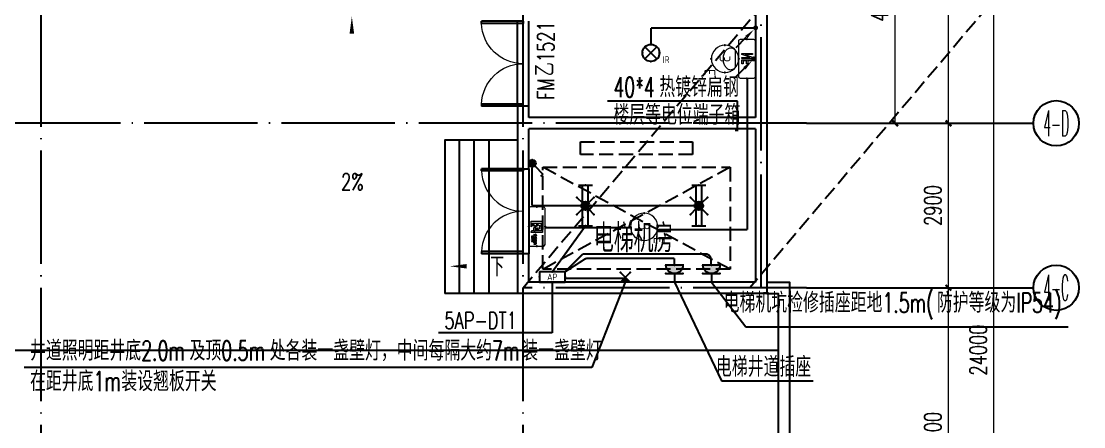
# Model space of a CAD drawing. Extents: x -124594 to 516503, y -3148 to 203159.
# Drawn here: x 391063 to 409797, y 102439 to 109591 of the extents above; entities that cross this region are included whole.
import ezdxf
from ezdxf.enums import TextEntityAlignment as Align

# ---------------------------------------------------------------- set-up
doc = ezdxf.new("R2010")
doc.units = 0
doc.header["$LTSCALE"] = 1000
doc.header["$MEASUREMENT"] = 0
for name, pattern in [('CENTER2', [1.125, 0.75, -0.125, 0.125, -0.125]), ('DASH', [0.35, 0.25, -0.1]), ('DOTE', [2.42, 2, -0.2, 0.02, -0.2])]:
    doc.linetypes.add(name, pattern=pattern)
for name, color, linetype in [('AXIS', 3, 'Continuous'), ('AXIS_TEXT', 7, 'Continuous'), ('DIM-插座', 3, 'Continuous'), ('DIM-箱柜', 3, 'Continuous'), ('DIM_SYMB', 3, 'Continuous'), ('DOOR_FIRE', 4, 'Continuous'), ('DOOR_FIRE_TEXT', 7, 'Continuous'), ('EQUIP-插座', 3, 'Continuous'), ('EQUIP-消防', 3, 'Continuous'), ('EQUIP-照明', 3, 'Continuous'), ('EQUIP-箱柜', 3, 'Continuous'), ('J-AXIS-轴线', 1, 'DOTE'), ('J-FLOR-屋顶', 140, 'Continuous'), ('J-STAIR-楼梯', 142, 'Continuous'), ('J-STAIR-电梯', 142, 'Continuous'), ('J-WALL-墙体', 2, 'Continuous'), ('LWIRE', 4, 'Continuous'), ('PUB_DIM', 3, 'Continuous'), ('PUB_TEXT', 7, 'Continuous'), ('TEL_LEAD', 3, 'Continuous'), ('TEL_TEXT', 7, 'Continuous'), ('WIRE-应急', 1, 'DASH'), ('WIRE-接地', 4, 'Continuous'), ('WIRE-插座', 5, 'Continuous'), ('WIRE-照明', 1, 'Continuous'), ('分水线', 4, 'Continuous')]:
    doc.layers.add(name, color=color, linetype=linetype)
doc.layers.add('建筑底图', color=8, linetype='Continuous', lineweight=5)
doc.styles.add('_TCH_AXIS', font='COMPLEX', dxfattribs={"bigfont": 'GBCBIG'})
doc.styles.add('_TCH_DIM', font='SIMPLEX', dxfattribs={"bigfont": 'GBCBIG'})
doc.styles.add('_TCH_DIM_T3', font='SIMPLEX', dxfattribs={"width": 0.705882, "bigfont": 'GBCBIG'})
doc.styles.add('_TCH_WINDOW', font='SIMPLEX', dxfattribs={"height": 3.5, "bigfont": 'GBCBIG'})
doc.styles.add('_TEL_ATTDEF', font='GBENOR', dxfattribs={"width": 0.8, "height": 3, "bigfont": 'GBCBIG'})
doc.styles.add('_TEL_DIM', font='SIMPLEX', dxfattribs={"width": 0.8, "height": 3.5, "bigfont": 'HZTXT'})
doc.styles.add('COMPLEX', font='COMPLEX')
doc.styles.add('HZ', font='simplex.shx', dxfattribs={"width": 0.7, "bigfont": 'hztxt.shx'})
doc.styles.get("Standard").update_dxf_attribs({"font": 'gbenor.shx', "bigfont": 'gbcbig.shx'})
doc.dimstyles.new('_TCH_ARCH&&100', dxfattribs={"dimtxt": 297.5, "dimasz": 100, "dimexe": 250, "dimexo": 300, "dimgap": 126.25, "dimtad": 1, "dimdec": 0, "dimzin": 0, "dimdsep": 46, "dimtxsty": '_TCH_DIM_T3', "dimblk": 'ARCHTICK', "dimcen": 0.09, "dimclrt": 7, "dimazin": 2, "dimtfac": 1, "dimtdec": 0, "dimtix": 1, "dimtmove": 2, "dimatfit": 3, "dimfxl": 1, "dimtolj": 1, "dimtzin": 0, "dimarcsym": 0})

# ---------------------------------------------------------------- blocks, each defined once
blk = doc.blocks.new('_ArchTick')
at = {"color": 0, "linetype": 'ByBlock', "const_width": 0.4}
blk.add_lwpolyline([(-0.5, -0.5), (0.5, 0.5)], dxfattribs=at)
blk = doc.blocks.new('*D267')
at = {"layer": 'AXIS', "color": 0, "lineweight": -2, "transparency": 16777216}
for p, q in [((405211, 115791), (408461, 115791)), ((408211, 91791), (408211, 115791)), ((405211, 91791), (408461, 91791))]:
    blk.add_line(p, q, dxfattribs=at)
at = {"layer": 'Defpoints', "color": 0, "transparency": 16777216}
for p in [(404911, 115791), (408211, 115791), (404911, 91791)]:
    blk.add_point(p, dxfattribs=at)
at = {"layer": 'AXIS', "color": 0, "lineweight": -2, "transparency": 16777216, "xscale": 100, "yscale": 100, "zscale": 100}
for p, rotation in [((408211, 115791), 90), ((408211, 91791), 270)]:
    blk.add_blockref('_ArchTick', p, dxfattribs=dict(at, rotation=rotation))
at = {"layer": 'AXIS', "color": 7, "transparency": 16777216, "insert": (407936, 103791), "char_height": 297.5, "attachment_point": 5, "rotation": 90, "style": '_TCH_DIM_T3'}
blk.add_mtext('\\A1;24000', dxfattribs=at)
blk = doc.blocks.new('*D270')
at = {"layer": 'AXIS', "color": 0, "lineweight": -2, "transparency": 16777216}
for p, q in [((405211, 104891), (407661, 104891)), ((407411, 99791), (407411, 104891)), ((405211, 99791), (407661, 99791))]:
    blk.add_line(p, q, dxfattribs=at)
at = {"layer": 'Defpoints', "color": 0, "transparency": 16777216}
for p in [(404911, 104891), (407411, 104891), (404911, 99791)]:
    blk.add_point(p, dxfattribs=at)
at = {"layer": 'AXIS', "color": 0, "lineweight": -2, "transparency": 16777216, "xscale": 100, "yscale": 100, "zscale": 100}
for p, rotation in [((407411, 104891), 90), ((407411, 99791), 270)]:
    blk.add_blockref('_ArchTick', p, dxfattribs=dict(at, rotation=rotation))
at = {"layer": 'AXIS', "color": 7, "transparency": 16777216, "insert": (407136, 102341), "char_height": 297.5, "attachment_point": 5, "rotation": 90, "style": '_TCH_DIM_T3'}
blk.add_mtext('\\A1;5100', dxfattribs=at)
blk = doc.blocks.new('*D271')
at = {"layer": 'AXIS', "color": 0, "lineweight": -2, "transparency": 16777216}
for p, q in [((405211, 107791), (407661, 107791)), ((407411, 104891), (407411, 107791)), ((405211, 104891), (407661, 104891))]:
    blk.add_line(p, q, dxfattribs=at)
at = {"layer": 'Defpoints', "color": 0, "transparency": 16777216}
for p in [(404911, 107791), (407411, 107791), (404911, 104891)]:
    blk.add_point(p, dxfattribs=at)
at = {"layer": 'AXIS', "color": 0, "lineweight": -2, "transparency": 16777216, "xscale": 100, "yscale": 100, "zscale": 100}
for p, rotation in [((407411, 107791), 90), ((407411, 104891), 270)]:
    blk.add_blockref('_ArchTick', p, dxfattribs=dict(at, rotation=rotation))
at = {"layer": 'AXIS', "color": 7, "transparency": 16777216, "insert": (407136, 106341), "char_height": 297.5, "attachment_point": 5, "rotation": 90, "style": '_TCH_DIM_T3'}
blk.add_mtext('\\A1;2900', dxfattribs=at)
blk = doc.blocks.new('*D272')
at = {"layer": 'AXIS', "color": 0, "lineweight": -2, "transparency": 16777216}
for p, q in [((405211, 115791), (407661, 115791)), ((407411, 107791), (407411, 115791)), ((405211, 107791), (407661, 107791))]:
    blk.add_line(p, q, dxfattribs=at)
at = {"layer": 'Defpoints', "color": 0, "transparency": 16777216}
for p in [(404911, 115791), (407411, 115791), (404911, 107791)]:
    blk.add_point(p, dxfattribs=at)
at = {"layer": 'AXIS', "color": 0, "lineweight": -2, "transparency": 16777216, "xscale": 100, "yscale": 100, "zscale": 100}
for p, rotation in [((407411, 115791), 90), ((407411, 107791), 270)]:
    blk.add_blockref('_ArchTick', p, dxfattribs=dict(at, rotation=rotation))
at = {"layer": 'AXIS', "color": 7, "transparency": 16777216, "insert": (407136, 111791), "char_height": 297.5, "attachment_point": 5, "rotation": 90, "style": '_TCH_DIM_T3'}
blk.add_mtext('\\A1;8000', dxfattribs=at)
blk = doc.blocks.new('*D300')
at = {"layer": 'Defpoints', "color": 0, "transparency": 16777216}
for p in [(404911, 112091), (406472, 112091), (404911, 107791)]:
    blk.add_point(p, dxfattribs=at)
at = {"layer": 'PUB_DIM', "color": 0, "lineweight": -2, "transparency": 16777216}
for p, q in [((405211, 112091), (406722, 112091)), ((406472, 107791), (406472, 112091)), ((405211, 107791), (406722, 107791))]:
    blk.add_line(p, q, dxfattribs=at)
at = {"layer": 'PUB_DIM', "color": 0, "lineweight": -2, "transparency": 16777216, "xscale": 100, "yscale": 100, "zscale": 100}
for p, rotation in [((406472, 112091), 90), ((406472, 107791), 270)]:
    blk.add_blockref('_ArchTick', p, dxfattribs=dict(at, rotation=rotation))
at = {"layer": 'PUB_DIM', "color": 7, "transparency": 16777216, "insert": (406197, 109941), "char_height": 297.5, "attachment_point": 5, "rotation": 90, "style": '_TCH_DIM_T3'}
blk.add_mtext('\\A1;4300', dxfattribs=at)
blk = doc.blocks.new('$DorLib2D$00000002')
for p, q in [((-0.5, 0), (-0.5, 0.4875)), ((-0.475, 0.4875), (-0.5, 0.4875)), ((-0.475, 0), (-0.475, 0.4875)), ((0.475, 0), (0.475, 0.4875)), ((0.475, 0.4875), (0.5, 0.4875)), ((0.5, 0), (0.5, 0.4875)), ((-0.5, 0), (-0.475, 0)), ((0.5, 0), (0.475, 0))]:
    blk.add_line(p, q)
at = {"lineweight": 13}
for centre, start, end in [((-0.4875, 0), 0, 88.53072), ((0.4875, 0), 91.46928, 180)]:
    blk.add_arc(centre, 0.4875, start, end, dxfattribs=at)
blk = doc.blocks.new('_AXISO')
blk.add_circle((0, 0), 0.5)
at = {"layer": 'AXIS_TEXT', "style": 'COMPLEX', "width": 1.041667}
blk.add_attdef('A', text='', height=0.56, dxfattribs=at).set_placement((-0.25, -0.28), (0.25, -0.28), align=Align.FIT)
blk = doc.blocks.new('$equip_U$00000091(cyquan-PC)')
at = {"lineweight": 0}
for p, q in [((0.031, 0.482), (0.031, 0.098)), ((0.183, 0.482), (0.031, 0.482)), ((0.072, 0.44), (0.183, 0.44)), ((0.072, 0.314), (0.072, 0.44)), ((0.183, 0.44), (0.183, 0.482)), ((0.031, 0.098), (0.072, 0.098)), ((0.183, 0.314), (0.072, 0.314)), ((0.072, 0.271), (0.183, 0.271)), ((0.072, 0.098), (0.072, 0.271)), ((0.183, 0.271), (0.183, 0.314))]:
    blk.add_line(p, q, dxfattribs=at)
blk.add_lwpolyline([(-0.658, 0), (0.658, 0, 0.414214), (0.72, 0.062), (0.72, 0.538, 0.414213), (0.658, 0.6), (-0.658, 0.6, 0.414214), (-0.72, 0.538, 0), (-0.72, 0.062, 0.414245), (-0.658, 0, 18481.445439)], format="xyb", dxfattribs=at)
blk.add_lwpolyline([(-0.203, 0.482), (-0.203, 0.098), (-0.162, 0.098), (-0.162, 0.377), (-0.16, 0.377), (-0.061, 0.098), (-0.016, 0.098), (-0.016, 0.482), (-0.057, 0.482), (-0.057, 0.204), (-0.059, 0.204), (-0.158, 0.482)], close=True, dxfattribs=at)
for p in [(0, 0.6), (-0.72, 0.3), (0, 0), (0.72, 0.3)]:
    blk.add_point(p)
at = {"color": 7, "style": '_TEL_DIM', "flags": 1}
for tag in ['A', 'REMARK']:
    blk.add_attdef(tag, text='', height=0.00002, dxfattribs=at).set_placement((0, 0), align=Align.MIDDLE_CENTER)
blk = doc.blocks.new('$equip_U$00000078(OW7S4Z35Z8O8O2W)')
at = {"xscale": 1.59999999999984, "yscale": 1.59999999999984, "zscale": 1.59999999999984}
blk.add_blockref('$equip_U$00000091(cyquan-PC)', (0, 0), dxfattribs=at)
at = {"color": 7, "style": '_TEL_DIM', "flags": 1}
blk.add_attdef('A', text='', height=0.0000333, dxfattribs=at).set_placement((0, 0), align=Align.MIDDLE_CENTER)
blk = doc.blocks.new('$equip_U$00000137(cyquan-PC)')
at = {"color": 253, "lineweight": 0}
for p, q in [((-0.373, 0.402), (-0.387, 0.378)), ((-0.355, 0.426), (-0.373, 0.402)), ((-0.334, 0.448), (-0.355, 0.426)), ((-0.31, 0.468), (-0.334, 0.448)), ((-0.283, 0.487), (-0.31, 0.468)), ((-0.254, 0.504), (-0.283, 0.487)), ((-0.222, 0.519), (-0.254, 0.504)), ((-0.188, 0.532), (-0.222, 0.519)), ((-0.153, 0.543), (-0.188, 0.532)), ((-0.116, 0.552), (-0.153, 0.543)), ((-0.078, 0.558), (-0.116, 0.552)), ((-0.039, 0.562), (-0.078, 0.558)), ((0, 0.563), (-0.039, 0.562)), ((0.039, 0.562), (0, 0.563)), ((0.078, 0.558), (0.039, 0.562)), ((0.116, 0.552), (0.078, 0.558)), ((0.153, 0.543), (0.116, 0.552)), ((0.188, 0.532), (0.153, 0.543)), ((0.222, 0.519), (0.188, 0.532)), ((0.254, 0.504), (0.222, 0.519)), ((0.283, 0.487), (0.254, 0.504)), ((0.31, 0.468), (0.283, 0.487)), ((0.334, 0.448), (0.31, 0.468)), ((0.355, 0.426), (0.334, 0.448)), ((0.373, 0.402), (0.355, 0.426)), ((0.387, 0.378), (0.373, 0.402)), ((-0.405, 0.328), (-0.409, 0.302)), ((-0.409, 0.302), (-0.408, 0.276)), ((-0.408, 0.276), (-0.404, 0.25)), ((-0.398, 0.353), (-0.405, 0.328)), ((-0.404, 0.25), (-0.396, 0.224)), ((-0.387, 0.378), (-0.398, 0.353)), ((-0.396, 0.224), (-0.385, 0.199)), ((-0.385, 0.199), (-0.37, 0.175)), ((-0.37, 0.175), (-0.352, 0.152)), ((-0.352, 0.152), (-0.33, 0.131)), ((-0.33, 0.131), (0.33, 0.131)), ((0.33, 0.131), (0.352, 0.152)), ((0.352, 0.152), (0.37, 0.175)), ((0.37, 0.175), (0.385, 0.199)), ((0.385, 0.199), (0.396, 0.224)), ((0.398, 0.353), (0.387, 0.378)), ((0.396, 0.224), (0.404, 0.25)), ((0.405, 0.328), (0.398, 0.353)), ((0.404, 0.25), (0.408, 0.276)), ((0.409, 0.302), (0.405, 0.328)), ((0.408, 0.276), (0.409, 0.302))]:
    blk.add_line(p, q, dxfattribs=at)
at = {"lineweight": 0}
blk.add_circle((0, 0.502), 0.502, dxfattribs=at)
for p in [(0, 1.005), (-0.502, 0.502), (0.502, 0.502)]:
    blk.add_point(p)
at = {"color": 7, "style": '_TEL_DIM'}
blk.add_attdef('$TEXT$', text='', height=0.4, dxfattribs=at).set_placement((0.5, 1.056), align=Align.MIDDLE_CENTER)
at = {"color": 7, "lineweight": 0, "style": '_TEL_DIM'}
blk.add_attdef('3', text='', height=0.4, dxfattribs=at).set_placement((0.002, 0.502), align=Align.MIDDLE_CENTER)
at = {"color": 7, "style": '_TEL_DIM', "flags": 1}
for tag in ['A', 'REMARK']:
    blk.add_attdef(tag, text='', height=0.00002, dxfattribs=at).set_placement((0, 0), align=Align.MIDDLE_CENTER)
blk = doc.blocks.new('$equip_U$00000082(OW7S4Z35Z8O8O2W)')
ref = blk.add_blockref('$equip_U$00000137(cyquan-PC)', (0, -0.804), dxfattribs=dict(xscale=1.59999999999984, yscale=1.59999999999984, zscale=1.59999999999984))
ref.add_attrib('3', '3', dxfattribs={"color": 7, "lineweight": 0, "height": 0.64, "style": '_TEL_ATTDEF'}).set_placement((0.004, 0), align=Align.MIDDLE_CENTER)
ref.add_attrib('$TEXT$', 'E', dxfattribs={"color": 7, "height": 0.64, "style": '_TEL_ATTDEF'}).set_placement((0.799, 0.886), align=Align.MIDDLE_CENTER)
at = {"color": 7, "style": '_TEL_DIM', "flags": 1}
blk.add_attdef('A', text='', height=0.0000333, dxfattribs=at).set_placement((0, 0), align=Align.MIDDLE_CENTER)
blk = doc.blocks.new('$TelecSys$00000081')
for p, q in [((0.104, 0.104), (0.104, 0.104)), ((-1.15, -1.15), (-0.55, -0.55)), ((-0.104, -0.104), (-0.104, -0.104))]:
    blk.add_line(p, q)
at = {"const_width": 0.142}
blk.add_lwpolyline([(0.071, 0, 1), (-0.071, 0, 1)], format="xyb", close=True, dxfattribs=at)
blk.add_solid([(-0.62, -0.48), (-0.48, -0.62), (-0.1, -0.1)])
at = {"width": 0.8, "flags": 9}
blk.add_attdef('A', (0, 0), '', height=0.00002, rotation=180, dxfattribs=at)
blk = doc.blocks.new('$equip$00002530')
for p, q in [((-0.354, 0.354), (0.354, -0.354)), ((0.354, 0.354), (-0.354, -0.354))]:
    blk.add_line(p, q)
at = {"const_width": 0.0667}
blk.add_lwpolyline([(0, 0.5, -1), (0, -0.5, -1), (0, 0.5, -2.479085)], format="xyb", dxfattribs=at)
blk.add_circle((0, 0), 0.5)
for p in [(-0.5, 0), (0, 0.5), (0.5, 0), (0, -0.5)]:
    blk.add_point(p)
at = {"color": 7, "style": '_TEL_DIM', "flags": 1}
blk.add_attdef('A', text='', height=0.00002, dxfattribs=at).set_placement((0, 0), align=Align.MIDDLE_CENTER)
at = {"color": 7, "style": '_TEL_DIM'}
blk.add_attdef('$TEXT$', text='', height=0.4, dxfattribs=at).set_placement((0.887, -0.396), align=Align.MIDDLE_CENTER)
blk = doc.blocks.new('$equip$00002698')
for p, q in [((-0.75, 0.6), (-0.75, 0)), ((0.75, 0.6), (-0.75, 0.6)), ((-0.75, 0), (0.75, 0)), ((0.75, 0), (0.75, 0.6))]:
    blk.add_line(p, q)
at = {"const_width": 0.0667}
blk.add_lwpolyline([(-0.75, 0.6), (-0.75, 0), (0.75, 0), (0.75, 0.6), (-0.75, 0.6), (-0.75, 0)], dxfattribs=at)
for p in [(-0.75, 0.3), (0, 0.6), (0, 0), (0.75, 0.3)]:
    blk.add_point(p)
at = {"color": 7, "style": '_TEL_DIM', "flags": 1}
for tag in ['REMARK', 'A']:
    blk.add_attdef(tag, text='', height=0.4, dxfattribs=at).set_placement((0, 0), align=Align.MIDDLE_CENTER)
at = {"color": 7, "style": '_TEL_DIM'}
blk.add_attdef('$TEXT$', text='', height=0.4, dxfattribs=at).set_placement((0, 0.3), align=Align.MIDDLE_CENTER)
blk = doc.blocks.new('$equip$00001160')
for p, q in [((-1.2, 0.417), (-1.2, -0.417)), ((-1.2, 0.167), (1.2, 0.167)), ((1.2, 0.417), (1.2, -0.417)), ((-1.2, -0.167), (1.2, -0.167))]:
    blk.add_line(p, q)
at = {"const_width": 0.1}
for points in [[(-1.2, 0.167), (1.2, 0.167)], [(-1.2, -0.167), (1.2, -0.167)]]:
    blk.add_lwpolyline(points, dxfattribs=at)
at = {"layer": 'EQUIP-照明'}
for p in [(-1.2, 0), (0, 0.167), (1.2, 0), (0, -0.167)]:
    blk.add_point(p, dxfattribs=at)
at = {"layer": 'EQUIP-照明', "flags": 9}
blk.add_attdef('A', (0, 0), '', height=0.00002, dxfattribs=at)
blk = doc.blocks.new('$equip$00001962')
for p, q in [((0.147, 0.356), (0.625, 0.833)), ((0.625, 0.833), (0.766, 0.692))]:
    blk.add_line(p, q)
blk.add_circle((0, 0.208), 0.208)
for p in [(-0.208, 0.208), (0, 0.417), (0, 0), (0.208, 0.208)]:
    blk.add_point(p)
for points in [[(-0.18, 0.313), (0.18, 0.313), (-0.208, 0.208), (0.208, 0.208)], [(-0.18, 0.104), (0.18, 0.104), (-0.208, 0.208), (0.208, 0.208)], [(-0.104, 0.389), (0.104, 0.389), (-0.18, 0.313), (0.18, 0.313)], [(-0.104, 0.028), (0.104, 0.028), (-0.18, 0.104), (0.18, 0.104)], [(0, 0.417), (0, 0.417), (-0.104, 0.389), (0.104, 0.389)], [(0, 0), (0, 0), (-0.104, 0.028), (0.104, 0.028)]]:
    blk.add_solid(points)
at = {"layer": 'TEL_TEXT', "style": '_TEL_DIM', "flags": 1}
blk.add_attdef('A', text='', height=0.00002, dxfattribs=at).set_placement((0, 0), align=Align.MIDDLE_CENTER)
blk = doc.blocks.new('$equip$00002603')
blk.add_hatch(color=256).paths.add_polyline_path([(0.25, 0.5, 1), (-0.25, 0.5, 1)])
for p, q in [((-0.5, 1), (-0.177, 0.677)), ((0.5, 1), (0.177, 0.677)), ((-0.177, 0.323), (-0.5, 0)), ((0.177, 0.323), (0.5, 0))]:
    blk.add_line(p, q)
blk.add_circle((0, 0.5), 0.25)
for p in [(-0.5, 1), (0.5, 1), (-0.5, 0), (0.5, 0)]:
    blk.add_point(p)
at = {"color": 7, "style": '_TEL_DIM', "flags": 1}
blk.add_attdef('A', text='', height=0.000025, dxfattribs=at).set_placement((0, 0), align=Align.MIDDLE_CENTER)
blk = doc.blocks.new('$equip_U$00000088(cyquan-PC)')
at = {"lineweight": 0}
blk.add_lwpolyline([(-0.658, 0), (0.658, 0, 0.414214), (0.72, 0.062), (0.72, 0.538, 0.414213), (0.658, 0.6), (-0.658, 0.6, 0.414214), (-0.72, 0.538, 0), (-0.72, 0.062, 0.414245), (-0.658, 0, 18481.445439)], format="xyb", dxfattribs=at)
for points in [[(-0.108, 0.508), (-0.108, 0.131), (-0.066, 0.089), (-0.201, 0.089), (-0.201, 0.51), (-0.11, 0.51, -0.414214)], [(-0.102, 0.468, -0.414214), (-0.104, 0.47), (-0.104, 0.508, -0.414214), (-0.102, 0.51), (0.138, 0.51, -0.414214), (0.14, 0.508), (0.14, 0.47, -0.414214), (0.138, 0.468)], [(-0.104, 0.334, -0.414214), (-0.102, 0.336), (-0.075, 0.336), (-0.034, 0.385, -0.221695), (-0.018, 0.392), (0.073, 0.392, -0.235469), (0.08, 0.389), (0.132, 0.32, -1), (0.098, 0.296), (0.057, 0.35), (0.046, 0.35, 0.542956), (0.042, 0.344), (0.07, 0.281, -0.096289), (0.073, 0.268), (0.074, 0.232), (0.153, 0.232, -1), (0.153, 0.19), (0.05, 0.19, -0.404026), (0.029, 0.211), (0.027, 0.267, 0.774283), (0.023, 0.268), (-0.039, 0.148, -1), (-0.08, 0.169), (-0.019, 0.289), (-0.031, 0.318, 0.554309), (-0.038, 0.319), (-0.057, 0.297, -0.221695), (-0.062, 0.294), (-0.102, 0.294, -0.414214), (-0.104, 0.296)], [(0.22, 0.089), (0.204, 0.089), (0.145, 0.131), (0.145, 0.182), (0.153, 0.182, 1), (0.153, 0.241), (0.145, 0.241), (0.145, 0.508, -0.414214), (0.147, 0.51), (0.22, 0.51)], [(0.01, 0.089), (-0.055, 0.089, -0.912194), (-0.025, 0.119)]]:
    blk.add_lwpolyline(points, format="xyb", close=True, dxfattribs=at)
for points in [[(0.313, 0.204), (0.307, 0.201), (0.302, 0.2), (0.296, 0.198), (0.291, 0.197), (0.285, 0.196), (0.287, 0.193), (0.289, 0.187), (0.292, 0.187), (0.297, 0.189), (0.303, 0.191), (0.309, 0.193), (0.31, 0.194), (0.316, 0.196), (0.321, 0.2), (0.325, 0.203), (0.33, 0.207), (0.334, 0.205), (0.339, 0.202), (0.344, 0.199), (0.349, 0.196), (0.354, 0.192), (0.359, 0.188), (0.36, 0.191), (0.364, 0.197), (0.361, 0.199), (0.356, 0.202), (0.351, 0.205), (0.346, 0.208), (0.341, 0.211), (0.336, 0.213), (0.339, 0.219), (0.342, 0.225), (0.344, 0.231), (0.347, 0.238), (0.339, 0.238), (0.337, 0.234), (0.334, 0.227), (0.331, 0.221), (0.329, 0.217), (0.325, 0.218), (0.32, 0.22), (0.314, 0.222), (0.307, 0.225), (0.307, 0.225), (0.31, 0.232), (0.313, 0.238), (0.339, 0.238), (0.347, 0.238), (0.35, 0.238), (0.353, 0.238), (0.359, 0.237), (0.365, 0.237), (0.365, 0.245), (0.362, 0.245), (0.356, 0.245), (0.35, 0.245), (0.316, 0.245), (0.316, 0.246), (0.319, 0.254), (0.321, 0.258), (0.324, 0.263), (0.32, 0.264), (0.315, 0.267), (0.314, 0.265), (0.313, 0.258), (0.31, 0.252), (0.308, 0.245), (0.295, 0.245), (0.294, 0.245), (0.288, 0.245), (0.283, 0.245), (0.283, 0.237), (0.285, 0.237), (0.291, 0.237), (0.296, 0.238), (0.305, 0.238), (0.303, 0.233), (0.3, 0.227), (0.296, 0.22), (0.301, 0.219), (0.307, 0.217), (0.312, 0.215), (0.317, 0.213), (0.322, 0.211), (0.322, 0.21), (0.318, 0.207)], [(0.32, 0.295), (0.315, 0.291), (0.316, 0.29), (0.319, 0.285), (0.322, 0.278), (0.288, 0.278), (0.288, 0.275), (0.288, 0.268), (0.288, 0.265), (0.288, 0.257), (0.296, 0.257), (0.296, 0.27), (0.351, 0.27), (0.351, 0.256), (0.359, 0.256), (0.358, 0.261), (0.358, 0.267), (0.358, 0.27), (0.359, 0.278), (0.324, 0.278), (0.325, 0.278), (0.329, 0.282), (0.328, 0.285), (0.324, 0.291), (0.321, 0.296)], [(0.397, 0.11), (0.362, 0.11), (0.362, 0.135), (0.392, 0.135), (0.392, 0.143), (0.362, 0.143), (0.362, 0.165), (0.395, 0.165), (0.395, 0.173), (0.351, 0.173), (0.351, 0.102), (0.397, 0.102)], [(0.38, 0.19), (0.385, 0.19), (0.39, 0.19), (0.397, 0.19), (0.438, 0.19), (0.438, 0.19), (0.445, 0.19), (0.451, 0.19), (0.455, 0.189), (0.455, 0.199), (0.454, 0.199), (0.449, 0.198), (0.444, 0.198), (0.437, 0.198), (0.423, 0.198), (0.423, 0.219), (0.437, 0.219), (0.438, 0.219), (0.444, 0.218), (0.449, 0.218), (0.449, 0.226), (0.448, 0.226), (0.443, 0.226), (0.437, 0.226), (0.423, 0.226), (0.423, 0.244), (0.432, 0.244), (0.434, 0.244), (0.44, 0.244), (0.445, 0.244), (0.445, 0.251), (0.447, 0.25), (0.452, 0.247), (0.457, 0.244), (0.458, 0.248), (0.462, 0.254), (0.457, 0.256), (0.451, 0.258), (0.446, 0.261), (0.441, 0.264), (0.437, 0.268), (0.433, 0.272), (0.429, 0.277), (0.425, 0.282), (0.422, 0.288), (0.424, 0.29), (0.42, 0.292), (0.415, 0.295), (0.414, 0.292), (0.411, 0.286), (0.408, 0.28), (0.404, 0.275), (0.4, 0.27), (0.396, 0.265), (0.395, 0.264), (0.389, 0.26), (0.384, 0.256), (0.38, 0.253), (0.375, 0.251), (0.377, 0.248), (0.38, 0.242), (0.384, 0.245), (0.39, 0.248), (0.393, 0.251), (0.393, 0.244), (0.395, 0.244), (0.4, 0.244), (0.408, 0.244), (0.415, 0.244), (0.415, 0.226), (0.404, 0.226), (0.398, 0.226), (0.392, 0.226), (0.388, 0.226), (0.388, 0.218), (0.392, 0.218), (0.397, 0.218), (0.405, 0.219), (0.415, 0.219), (0.415, 0.198), (0.397, 0.198), (0.391, 0.198), (0.385, 0.198), (0.38, 0.198)], [(0.406, 0.252), (0.4, 0.253), (0.395, 0.253), (0.399, 0.256), (0.403, 0.261), (0.407, 0.265), (0.411, 0.271), (0.415, 0.276), (0.418, 0.282), (0.418, 0.282), (0.421, 0.276), (0.425, 0.27), (0.428, 0.265), (0.432, 0.26), (0.437, 0.256), (0.442, 0.253), (0.442, 0.253), (0.437, 0.252), (0.43, 0.252), (0.408, 0.252)], [(0.405, 0.102), (0.416, 0.102), (0.431, 0.131), (0.446, 0.102), (0.457, 0.102), (0.436, 0.14), (0.455, 0.173), (0.444, 0.173), (0.431, 0.147), (0.418, 0.173), (0.407, 0.173), (0.426, 0.14)], [(0.541, 0.234), (0.542, 0.229), (0.542, 0.222), (0.542, 0.202), (0.516, 0.202), (0.516, 0.245), (0.546, 0.245), (0.546, 0.249), (0.545, 0.257), (0.545, 0.27), (0.545, 0.276), (0.546, 0.282), (0.538, 0.282), (0.538, 0.278), (0.538, 0.27), (0.538, 0.253), (0.516, 0.253), (0.516, 0.28), (0.516, 0.287), (0.516, 0.293), (0.509, 0.293), (0.509, 0.287), (0.509, 0.28), (0.509, 0.253), (0.487, 0.253), (0.487, 0.271), (0.487, 0.275), (0.488, 0.282), (0.48, 0.282), (0.48, 0.278), (0.48, 0.271), (0.48, 0.257), (0.48, 0.252), (0.48, 0.245), (0.509, 0.245), (0.509, 0.202), (0.483, 0.202), (0.483, 0.222), (0.483, 0.228), (0.483, 0.234), (0.476, 0.234), (0.476, 0.23), (0.476, 0.222), (0.476, 0.208), (0.476, 0.201), (0.476, 0.194), (0.542, 0.194), (0.542, 0.186), (0.549, 0.186), (0.549, 0.187), (0.549, 0.193), (0.549, 0.201), (0.549, 0.222), (0.549, 0.227), (0.549, 0.234)], [(0.494, 0.102), (0.494, 0.102), (0.484, 0.102), (0.484, 0.173), (0.494, 0.173)], [(0.524, 0.173), (0.524, 0.165), (0.542, 0.165), (0.542, 0.102), (0.552, 0.102), (0.552, 0.165), (0.571, 0.165), (0.571, 0.173)], [(0.641, 0.19), (0.641, 0.194), (0.641, 0.202), (0.641, 0.208), (0.641, 0.257), (0.641, 0.264), (0.641, 0.271), (0.641, 0.278), (0.575, 0.278), (0.576, 0.272), (0.576, 0.264), (0.576, 0.257), (0.576, 0.208), (0.576, 0.204), (0.576, 0.197), (0.575, 0.19), (0.583, 0.19), (0.583, 0.2), (0.633, 0.2), (0.633, 0.19)], [(0.633, 0.208), (0.583, 0.208), (0.583, 0.27), (0.633, 0.27)]]:
    blk.add_lwpolyline(points, close=True, dxfattribs=at)
blk.add_circle((-0.024, 0.43), 0.0295, dxfattribs=at)
for p in [(0, 0.6), (-0.72, 0.3), (0, 0), (0.72, 0.3)]:
    blk.add_point(p)
at = {"color": 7, "style": '_TEL_DIM', "flags": 1}
for tag in ['A', 'REMARK']:
    blk.add_attdef(tag, text='', height=0.00002, dxfattribs=at).set_placement((0, 0), align=Align.MIDDLE_CENTER)
blk = doc.blocks.new('$equip_U$00000077(OW7S4Z35Z8O8O2W)')
at = {"xscale": 1.59999999999984, "yscale": 1.59999999999984, "zscale": 1.59999999999984}
blk.add_blockref('$equip_U$00000088(cyquan-PC)', (0, 0), dxfattribs=at)
at = {"color": 7, "style": '_TEL_DIM', "flags": 1}
blk.add_attdef('A', text='', height=0.0000333, dxfattribs=at).set_placement((0, 0), align=Align.MIDDLE_CENTER)
blk = doc.blocks.new('$equip_U$00000139(cyquan-PC)')
at = {"lineweight": 0}
blk.add_lwpolyline([(-0.5, 0, 1), (0.5, 0, 1), (-0.5, 0, 0.911406)], format="xyb", dxfattribs=at)
for p in [(0, 0.5), (-0.5, 0), (0.5, 0), (0, -0.5)]:
    blk.add_point(p)
at = {"color": 7, "lineweight": 0, "style": '_TEL_DIM'}
blk.add_attdef('E', text='', height=0.4, dxfattribs=at).set_placement((0.497, 0.549), align=Align.MIDDLE_CENTER)
at = {"color": 7, "style": '_TEL_DIM'}
blk.add_attdef('$TEXT$', text='', height=0.4, dxfattribs=at).set_placement((0, 0), align=Align.MIDDLE_CENTER)
at = {"color": 7, "style": '_TEL_DIM', "flags": 1}
for tag in ['A', 'REMARK']:
    blk.add_attdef(tag, text='', height=0.00002, dxfattribs=at).set_placement((0, 0), align=Align.MIDDLE_CENTER)
blk = doc.blocks.new('$equip_U$00000081(OW7S4Z35Z8O8O2W)')
ref = blk.add_blockref('$equip_U$00000139(cyquan-PC)', (0, 0), dxfattribs=dict(xscale=1.59999999999984, yscale=1.59999999999984, zscale=1.59999999999984))
ref.add_attrib('E', 'E', dxfattribs={"color": 7, "lineweight": 0, "height": 0.64, "style": '_TEL_ATTDEF'}).set_placement((0.796, 0.878), align=Align.MIDDLE_CENTER)
ref.add_attrib('$TEXT$', '3', dxfattribs={"color": 7, "height": 0.64, "style": '_TEL_ATTDEF'}).set_placement((0, 0), align=Align.MIDDLE_CENTER)
at = {"color": 7, "style": '_TEL_DIM', "flags": 1}
blk.add_attdef('A', text='', height=0.0000333, dxfattribs=at).set_placement((0, 0), align=Align.MIDDLE_CENTER)
blk = doc.blocks.new('$equip$00001237')
for p, q in [((-0.5, 1.05), (-0.5, 1)), ((-0.5, 1), (0.5, 1)), ((0.5, 1.05), (0.5, 1)), ((0.5, 0.5), (-0.5, 0.5)), ((0, 0.5), (0, 0))]:
    blk.add_line(p, q)
blk.add_arc((0, 1), 0.5, 180, 0)
for p in [(0, 1), (-0.5, 0.5), (0, 0), (0.5, 0.5)]:
    blk.add_point(p)
for points in [[(0.433, 0.75), (-0.433, 0.75), (0.5, 1), (-0.5, 1)], [(0.25, 0.567), (-0.25, 0.567), (0.433, 0.75), (-0.433, 0.75)], [(0, 0.5), (0, 0.5), (0.25, 0.567), (-0.25, 0.567)]]:
    blk.add_solid(points)
at = {"flags": 9}
blk.add_attdef('A', (0, 0), '', height=0.00002, dxfattribs=at)
blk = doc.blocks.new('$equip$00001154')
for p, q in [((0, 0.283), (0, -0.283)), ((0, 0.283), (0.566, -0.283)), ((0.566, 0.283), (0, -0.283))]:
    blk.add_line(p, q)
for p in [(0, 0.004), (0.283, 0), (0.566, 0.283), (0.566, -0.283)]:
    blk.add_point(p)
blk.add_solid([(0, -0.283), (0.283, 0), (0, 0.283)])
at = {"layer": 'TEL_TEXT', "style": '_TEL_DIM', "flags": 1}
blk.add_attdef('A', text='', height=0.00002, dxfattribs=at).set_placement((0, 0), align=Align.MIDDLE_CENTER)
blk = doc.blocks.new('HERSFA')
at = {"layer": 'AXIS', "color": 8}
for p, q in [((404910.8, 107790.8), (408910.8, 107790.8)), ((404910.8, 104890.8), (408910.8, 104890.8))]:
    blk.add_line(p, q, dxfattribs=at)
at = {"layer": 'DIM_SYMB', "color": 8}
for points in [[(396891.8, 107012.2, 0, 0, 0), (396891.8, 109674.3, 0, 80, 0), (396891.8, 109374.3, 0, 0, 0)], [(399228.8, 105269.6, 0, 0, 0), (398617.6, 105269.6, 0, 80, 0), (398917.6, 105269.6, 0, 0, 0)]]:
    blk.add_lwpolyline(points, format="xyseb", dxfattribs=at)
at = {"layer": 'DOOR_FIRE', "color": 8}
for p, q in [((399810.8, 108090.8), (399810.8, 109590.8)), ((400010.8, 108090.8), (400010.8, 109590.8)), ((399810.8, 106990.8), (399810.8, 105490.8)), ((400010.8, 106990.8), (400010.8, 105490.8))]:
    blk.add_line(p, q, dxfattribs=at)
at = {"layer": 'J-AXIS-轴线', "color": 8}
for p, q in [((391410.8, 90790.8), (391410.8, 116790.8)), ((399910.8, 90790.8), (399910.8, 116790.8)), ((404110.8, 104890.8), (404110.8, 116790.8)), ((404910.8, 107790.8), (356410.8, 107790.8)), ((404910.8, 104890.8), (399910.8, 104890.8))]:
    blk.add_line(p, q, dxfattribs=at)
at = {"layer": 'J-AXIS-轴线', "color": 8, "linetype": 'DASH'}
for points in [[(399910.8, 104890.8), (411124.8, 118136.1)], [(415124.8, 118136.1), (403910.8, 104890.8)]]:
    blk.add_lwpolyline(points, dxfattribs=at)
at = {"layer": 'J-FLOR-屋顶', "color": 8}
for points in [[(404210.8, 104990.8), (404210.8, 104990.8), (404610.8, 104990.8), (404610.8, 91590.8), (404610.8, 91490.8), (357310.8, 91490.8), (356910.8, 91490.8), (356910.8, 104890.8), (356910.8, 104990.8), (357310.8, 104990.8)], [(404410.8, 104790.8), (404410.8, 104790.8), (404410.8, 91790.8), (404410.8, 91690.8), (404010.8, 91690.8)], [(404210.8, 104790.8), (404410.8, 104790.8), (404410.8, 91690.8)]]:
    blk.add_lwpolyline(points, dxfattribs=at)
at = {"layer": 'J-STAIR-楼梯', "color": 8}
for points in [[(399810.8, 107490.8), (398530.8, 107490.8), (398530.8, 104790.8)], [(398790.8, 104790.8), (398790.8, 107490.8)], [(399050.8, 104790.8), (399050.8, 107490.8)], [(399310.8, 104790.8), (399310.8, 107490.8)], [(399810.8, 104790.8), (398530.8, 104790.8)]]:
    blk.add_lwpolyline(points, dxfattribs=at)
at = {"layer": 'J-STAIR-电梯', "color": 8, "linetype": 'DASH'}
for p, q in [((400920.8, 107240.8), (400920.8, 107465.8)), ((400920.8, 107465.8), (402900.8, 107465.8)), ((402900.8, 107465.8), (402900.8, 107240.8)), ((402900.8, 107240.8), (400920.8, 107240.8)), ((400260.8, 105215.8), (400260.8, 107015.8)), ((400260.8, 107015.8), (403560.8, 107015.8)), ((403560.8, 107015.8), (400260.8, 105215.8)), ((403560.8, 105215.8), (400260.8, 107015.8)), ((403560.8, 107015.8), (403560.8, 105215.8)), ((403560.8, 105215.8), (400260.8, 105215.8))]:
    blk.add_line(p, q, dxfattribs=at)
at = {"layer": 'J-WALL-墙体', "color": 8}
for p, q in [((404010.8, 112090.8), (404010.8, 107890.8)), ((404210.8, 112090.8), (404210.8, 107790.8)), ((400010.8, 108090.8), (399810.8, 108090.8)), ((399810.8, 108090.8), (399810.8, 107790.8)), ((400010.8, 107890.8), (400010.8, 108090.8)), ((399810.8, 107790.8), (399810.8, 106990.8)), ((404010.8, 107890.8), (400010.8, 107890.8)), ((404210.8, 107790.8), (404210.8, 104790.8)), ((404010.8, 107690.8), (400010.8, 107690.8)), ((400010.8, 106990.8), (400010.8, 107690.8)), ((404010.8, 107690.8), (404010.8, 104990.8)), ((399810.8, 106990.8), (400010.8, 106990.8)), ((400010.8, 105490.8), (399810.8, 105490.8)), ((399810.8, 105490.8), (399810.8, 104790.8)), ((400010.8, 104990.8), (400010.8, 105490.8)), ((404010.8, 104990.8), (400010.8, 104990.8)), ((404210.8, 104790.8), (399810.8, 104790.8))]:
    blk.add_line(p, q, dxfattribs=at)
at = {"layer": '分水线', "color": 8}
blk.add_lwpolyline([(357110.8, 103790.8), (404410.8, 103790.8)], dxfattribs=at)
at = {"layer": 'AXIS', "color": 8}
ref = blk.add_blockref('_AXISO', (409310.8, 107790.8), dxfattribs=dict(at, xscale=800, yscale=800, zscale=800))
ref.add_attrib('A', '4-D', dxfattribs={"layer": 'AXIS_TEXT', "color": 8, "height": 452.55, "style": '_TCH_AXIS', "width": 0.328125}).set_placement((409084.6, 107564.5), (409537.1, 107564.5), align=Align.FIT)
ref = blk.add_blockref('_AXISO', (409310.8, 104890.8), dxfattribs=dict(at, xscale=800, yscale=800, zscale=800))
ref.add_attrib('A', '4-C', dxfattribs={"layer": 'AXIS_TEXT', "color": 8, "height": 452.55, "style": '_TCH_AXIS', "width": 0.33871}).set_placement((409084.6, 104664.5), (409537.1, 104664.5), align=Align.FIT)
at = {"layer": 'DOOR_FIRE', "color": 8, "xscale": -1500, "zscale": 200}
for p, yscale, rotation in [((399910.8, 108840.8), 1500, 90), ((399910.8, 106240.8), -1500, 270)]:
    blk.add_blockref('$DorLib2D$00000002', p, dxfattribs=dict(at, yscale=yscale, rotation=rotation))
at = {"layer": 'DIM_SYMB', "color": 7, "style": '_TCH_DIM', "width": 0.705882}
blk.add_text('2%%%', height=297.5, dxfattribs=at).set_placement((396701.8, 106609.7))
at = {"layer": 'DIM_SYMB', "color": 7, "style": '_TCH_DIM'}
blk.add_text('下', height=337.6, dxfattribs=at).set_placement((399333.8, 105094.6))
at = {"layer": 'DOOR_FIRE_TEXT', "color": 8, "style": '_TCH_WINDOW', "width": 0.705882}
for s, p in [('1521', (400460.8, 108868.7)), ('FM', (400460.8, 108202.9))]:
    blk.add_text(s, height=297.5, rotation=90, dxfattribs=at).set_placement(p)
at = {"layer": 'DOOR_FIRE_TEXT', "color": 8, "style": '_TCH_WINDOW'}
blk.add_text('乙', height=337.6, rotation=90, dxfattribs=at).set_placement((400460.8, 108622.9))
at = {"layer": 'PUB_TEXT', "color": 8, "style": 'HZ', "width": 0.7}
blk.add_text('电梯机房', height=500, dxfattribs=at).set_placement((401160.5, 105514.1))
at = {"layer": 'AXIS', "color": 8}
for p1, p2, distance, picture, middle in [((404910.8, 91790.8), (404910.8, 115790.8), -3300, '*D267', (407935.8, 103790.8)), ((404910.8, 107790.8), (404910.8, 115790.8), -2500, '*D272', (407135.8, 111790.8)), ((404910.8, 104890.8), (404910.8, 107790.8), -2500, '*D271', (407135.8, 106340.8)), ((404910.8, 99790.8), (404910.8, 104890.8), -2500, '*D270', (407135.8, 102340.8))]:
    dim = blk.add_aligned_dim(p1=p1, p2=p2, distance=distance, dimstyle='_TCH_ARCH&&100', dxfattribs=at)
    dim.commit()
    dim.dimension.update_dxf_attribs({"geometry": picture, "text_midpoint": middle})
at = {"layer": 'PUB_DIM', "color": 8}
dim = blk.add_aligned_dim(p1=(404910.8, 107790.8), p2=(404910.8, 112090.8), distance=-1561.3, dimstyle='_TCH_ARCH&&100', dxfattribs=at)
dim.commit()
dim.dimension.update_dxf_attribs({"geometry": '*D300', "text_midpoint": (406197.2, 109940.8)})

msp = doc.modelspace()

# ---------------------------------------------------------------- linework, layer by layer
at = {"layer": 'DIM-插座', "linetype": 'ByBlock'}
for p, q in [((402580, 104991), (403410, 103250)), ((403233, 104991), (403840, 104199)), ((403840, 104199), (409522, 104199)), ((403410, 103250), (405027, 103250))]:
    msp.add_line(p, q, dxfattribs=at)
at = {"layer": 'DIM-箱柜'}
for p, q in [((400426, 104991), (400426, 104094)), ((400426, 104094), (398418, 104094))]:
    msp.add_line(p, q, dxfattribs=at)
at = {"layer": 'DIM-箱柜', "linetype": 'ByBlock'}
for p, q in [((401713, 104989), (401126, 103486)), ((401126, 103486), (391112, 103486))]:
    msp.add_line(p, q, dxfattribs=at)
at = {"layer": 'TEL_LEAD', "linetype": 'ByBlock'}
for p, q in [((403693, 108184), (401398, 108184)), ((403693, 107691), (403693, 108184))]:
    msp.add_line(p, q, dxfattribs=at)
at = {"layer": 'WIRE-应急', "const_width": 35}
for points in [[(403864, 105914), (403864, 108581)], [(400299, 105950), (400908, 105950)], [(400908, 105950), (401806, 105950)], [(402280, 105914), (403864, 105914)]]:
    msp.add_lwpolyline(points, dxfattribs=at)
at = {"layer": 'WIRE-接地', "linetype": 'CENTER2', "const_width": 30}
for points in [[(403662, 107691), (403662, 107648)], [(403693, 107691), (403693, 107648)]]:
    msp.add_lwpolyline(points, dxfattribs=at)
at = {"layer": 'WIRE-插座', "const_width": 35}
for points in [[(400651, 105171), (400968, 105488)], [(400968, 105488), (403124, 105488)], [(400651, 105171), (400996, 105394)], [(401051, 105410), (402580, 105410)], [(402580, 105291), (402580, 105410)], [(403224, 105291), (403224, 105388)]]:
    msp.add_lwpolyline(points, dxfattribs=at)
for points in [[(403224, 105388, 0.414214), (403124, 105488)], [(401051, 105410, 0.144474), (400996, 105394)]]:
    msp.add_lwpolyline(points, format="xyb", dxfattribs=at)
at = {"layer": 'WIRE-照明', "const_width": 35}
for points in [[(402166, 109183), (402166, 109474)], [(402166, 109474), (404011, 109474)], [(400068, 106982), (400073, 107021)], [(400067, 106341), (400067, 106968)], [(400067, 106341), (400961, 106341)], [(401061, 106341), (402961, 106341)], [(400426, 105171), (401011, 105981)], [(400651, 105059), (401696, 105059)]]:
    msp.add_lwpolyline(points, dxfattribs=at)
msp.add_lwpolyline([(400068, 106982, 0.034182), (400067, 106968)], format="xyb", dxfattribs=at)

# ---------------------------------------------------------------- block references
at = {"layer": 'EQUIP-插座', "xscale": -300, "yscale": 300, "zscale": 300}
for p in [(402580, 104991), (403233, 104991)]:
    msp.add_blockref('$equip$00001237', p, dxfattribs=at)
at = {"layer": 'EQUIP-消防', "yscale": 300, "zscale": 300}
for name, p, xscale, rotation in [('$equip_U$00000078(OW7S4Z35Z8O8O2W)', (404001, 108927), -300, 90), ('$equip_U$00000082(OW7S4Z35Z8O8O2W)', (403471, 108927), -300, 90), ('$equip_U$00000077(OW7S4Z35Z8O8O2W)', (400011, 105970), 300, 270), ('$equip_U$00000081(OW7S4Z35Z8O8O2W)', (402046, 105965), 300, 270)]:
    msp.add_blockref(name, p, dxfattribs=dict(at, xscale=xscale, rotation=rotation))
at = {"layer": 'EQUIP-照明'}
ref = msp.add_blockref('$equip$00002530', (402166, 109032), dxfattribs=dict(at, xscale=300, yscale=300, zscale=300))
ref.add_attrib('$TEXT$', 'IR', dxfattribs={"layer": '0', "color": 7, "height": 120, "style": '_TEL_ATTDEF'}).set_placement((402432, 108914), align=Align.MIDDLE_CENTER)
at = {"layer": 'EQUIP-照明', "yscale": 300, "zscale": 300}
for name, p, xscale, rotation in [('$equip$00001962', (400011, 107084), 300, 270), ('$equip$00001160', (401011, 106341), 300, 90), ('$equip$00001160', (403011, 106341), 300, 90), ('$equip$00001154', (401712, 104989), -300, 270)]:
    msp.add_blockref(name, p, dxfattribs=dict(at, xscale=xscale, rotation=rotation))
at = {"layer": 'EQUIP-照明', "xscale": 300, "yscale": 300, "zscale": 300}
for p in [(401010, 106184), (403011, 106184)]:
    msp.add_blockref('$equip$00002603', p, dxfattribs=at)
at = {"layer": 'EQUIP-箱柜'}
ref = msp.add_blockref('$equip$00002698', (400426, 104991), dxfattribs=dict(at, xscale=300, yscale=300, zscale=300))
ref.add_attrib('$TEXT$', 'AP', dxfattribs={"layer": '0', "color": 7, "height": 120, "style": '_TEL_ATTDEF'}).set_placement((400426, 105081), align=Align.MIDDLE_CENTER)
at = {"layer": 'LWIRE', "xscale": 300, "yscale": 300, "zscale": 300}
for p in [(404011, 109474), (403980, 108927)]:
    msp.add_blockref('$TelecSys$00000081', p, dxfattribs=at)
at = {"layer": '建筑底图'}
msp.add_blockref('HERSFA', (0, 0), dxfattribs=at)

# ---------------------------------------------------------------- texts
at = {"layer": 'DIM-插座', "color": 7, "linetype": 'ByBlock', "style": '_TEL_DIM'}
for s, width, p in [('电梯机坑检修插座距地', 0.8, (403447, 104452)), ('1.5m(', 0.64, (406247, 104452)), ('防护等级为', 0.8, (407207, 104452)), ('IP54)', 0.64, (408607, 104452)), ('电梯井道插座', 0.8, (403311, 103320))]:
    msp.add_text(s, height=350, dxfattribs=dict(at, width=width)).set_placement(p)
at = {"layer": 'DIM-箱柜', "color": 7, "style": '_TCH_DIM', "width": 0.705882}
msp.add_text('5AP-DT1', height=297.5, dxfattribs=at).set_placement((398524, 104164))
at = {"layer": 'DIM-箱柜', "color": 7, "linetype": 'ByBlock', "style": '_TEL_DIM'}
for s, width, p in [('井道照明距井底', 0.8, (391217, 103606)), ('处各装一盏壁灯，中间每隔大约', 0.8, (395443, 103606)), ('装一盏壁灯', 0.8, (399897, 103606)), ('2.0m', 0.64, (393177, 103606)), ('及顶', 0.8, (394030, 103606)), ('0.5m', 0.64, (394590, 103606)), ('7m', 0.64, (399363, 103606)), ('在距井底', 0.8, (391217, 103066)), ('1m', 0.64, (392337, 103066)), ('装设翘板开关', 0.8, (392827, 103066))]:
    msp.add_text(s, height=350, dxfattribs=dict(at, width=width)).set_placement(p)
at = {"layer": 'TEL_LEAD', "color": 7, "linetype": 'ByBlock', "style": '_TEL_DIM'}
for s, width, p in [('40*4', 0.64, (401503, 108254)), ('热镀锌扁钢', 0.8, (402314, 108254)), ('楼层等电位端子箱', 0.8, (401503, 107764))]:
    msp.add_text(s, height=350, dxfattribs=dict(at, width=width)).set_placement(p)

doc.saveas('drawing.dxf')
